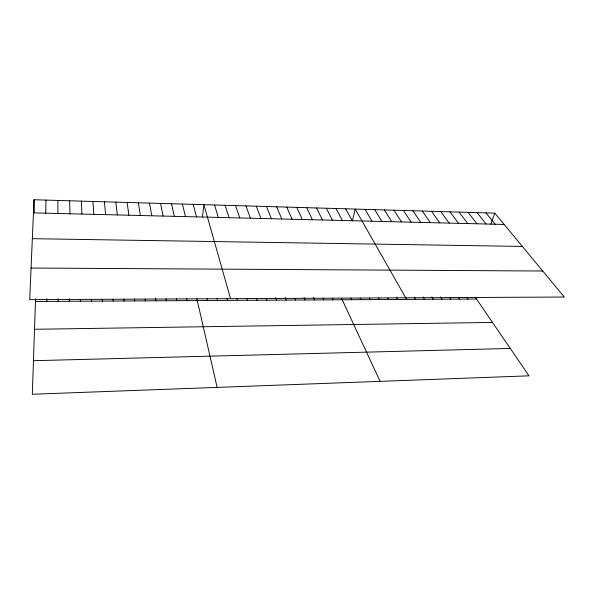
<?xml version="1.0" encoding="UTF-8"?>
<svg xmlns="http://www.w3.org/2000/svg" width="594" height="594" viewBox="0 0 594 594"><rect width="100%" height="100%" fill="white"/><g stroke="black" fill="none" stroke-linecap="round" stroke-linejoin="round"><path stroke-width="0.89" d="M46.829 301.41L46.867 298.752M45.731 213.172L45.99 200.096M35.543 298.804L32.321 394.253L528.994 375.831L475.482 297.52M34.021 199.747L29.7 299.658L564.3 297.037L494.787 213.142L34.021 199.747L34.304 212.786M202.472 216.929L203.913 204.692L230.554 298.678M352.383 220.871L355.242 209.088L406.645 299.413M490.793 224.272L494.787 213.142M33.45 360.699L510.283 348.448M34.511 329.284L492.5 322.416M35.454 301.47L476.514 299.027M31.066 268.035L542.745 271.02M32.336 238.677L522.364 246.428M33.45 212.875L504.158 224.45M485.951 212.89L495.166 224.228M477.049 212.63L486.1 224.005M468.079 212.37L476.975 223.782M459.051 212.103L467.782 223.559M449.955 211.843L458.523 223.329M440.793 211.575L449.19 223.099M431.563 211.308L439.79 222.869M422.267 211.033L430.323 222.639M412.904 210.766L420.782 222.401M466.981 297.557L467.99 299.072M403.475 210.491L411.167 222.163M458.412 297.601L459.407 299.124M393.971 210.217L401.485 221.926M449.784 297.646L450.764 299.168M440.622 296.918L442.062 299.22M384.4 209.934L391.728 221.688M431.89 296.963L433.301 299.265M374.755 209.652L381.89 221.443M423.091 297L424.472 299.317M365.035 209.37L371.985 221.198M414.233 297.045L415.592 299.369M396.339 297.126L397.631 299.465M345.671 208.813L352.235 220.716M387.711 297.95L388.558 299.517M336.033 208.531L342.396 220.471M378.593 297.995L379.418 299.569M326.314 208.249L332.484 220.233M369.416 298.039L370.218 299.614M316.535 207.959L322.497 219.98M360.164 298.084L360.952 299.666M350.854 298.136L351.611 299.718M306.675 207.677L312.437 219.735M341.476 298.181L380.093 381.355M296.74 207.388L302.301 219.49M332.306 298.225L333.026 299.822M286.739 207.098L292.085 219.238M323.069 298.27L323.767 299.873M276.656 206.801L281.786 218.986M313.439 297.512L314.449 299.925M304.083 297.557L305.064 299.977M266.498 206.512L271.413 218.726M294.943 298.299L295.612 300.029M256.266 206.215L260.959 218.473M285.127 297.483L286.093 300.081M245.953 205.91L250.423 218.213M275.571 297.527L276.507 300.133M235.566 205.613L239.805 217.946M266.253 298.44L266.854 300.185M256.556 298.492L257.128 300.245M225.096 205.309L229.106 217.686M246.785 298.537L247.334 300.297M214.545 204.997L218.317 217.419M236.947 298.589L237.466 300.349M227.042 298.634L227.532 300.408M193.206 204.381L196.495 216.884M217.055 298.685L217.523 300.46M207.002 298.73L207.44 300.519M182.403 204.061L185.447 216.61M196.874 298.782L217.129 387.399M171.525 203.749L174.317 216.335M186.665 298.834L187.051 300.631M160.558 203.43L163.098 216.06M176.388 298.886L176.745 300.69M149.51 203.111L151.782 215.785M166.03 298.931L166.357 300.742M155.457 298.077L155.895 300.802M138.372 202.784L140.384 215.503M145.092 299.034L145.359 300.861M127.146 202.457L128.883 215.221M134.504 299.086L134.734 300.92M115.823 202.131L117.3 214.939M123.834 299.138L124.035 300.98M104.418 201.797L105.613 214.649M113.09 299.19L113.261 301.039M102.265 299.361L102.398 301.099M92.924 201.463L93.83 214.36M91.35 299.413L91.454 301.158M81.333 201.128L81.957 214.063M80.353 299.473L80.42 301.225M69.647 200.787L69.981 213.773M69.253 298.648L69.312 301.284M57.87 200.445L57.908 213.476M58.101 298.7L58.115 301.344"/></g></svg>
